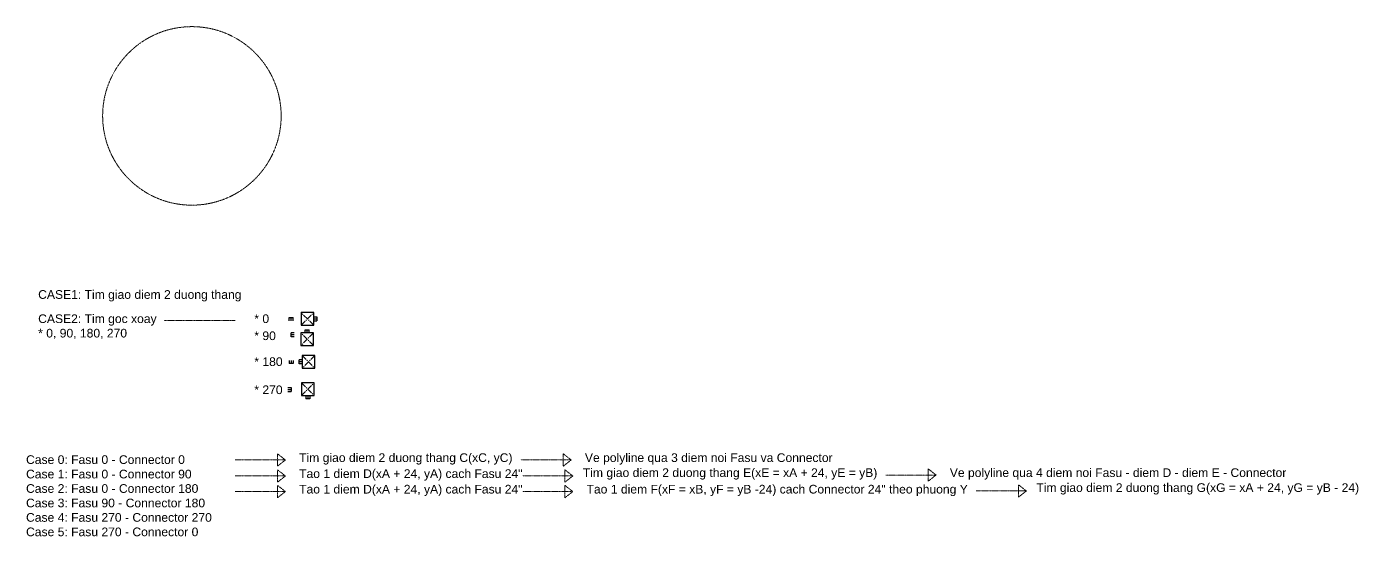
# Model space of a CAD drawing. Header units: inches. Extents: x -1897 to 3431, y -437 to 572.
# Drawn here: x 796 to 3431, y -437 to 572 of the extents above; entities that cross this region are included whole.
import ezdxf

# ---------------------------------------------------------------- set-up
doc = ezdxf.new("R2010")
doc.units = ezdxf.units.IN
doc.header["$MEASUREMENT"] = 0
doc.linetypes.add('CENTER2', pattern=[1.125, 0.75, -0.125, 0.125, -0.125])
doc.linetypes.add('HIDDEN', pattern=[0.375, 0.25, -0.125])
doc.layers.add('STN-ANCHOR', color=30, linetype='Continuous', lineweight=20)
doc.styles.get("Standard").update_dxf_attribs({"font": 'arial.ttf'})

# ---------------------------------------------------------------- blocks, each defined once
blk = doc.blocks.new('CONNECTOR')
for points in [[(-4, -6.25), (-4, 0)], [(-4, 0), (4, 0)], [(0, -6.25), (0, 0)], [(4, -6.25), (4, 0)]]:
    blk.add_lwpolyline(points)
blk = doc.blocks.new('FASU')
blk.add_lwpolyline([(-31.25, -12.5), (-6.25, -12.5), (-6.25, 12.5), (-31.25, 12.5)], close=True)
at = {"linetype": 'CENTER2', "ltscale": 15}
for points in [[(-31.25, -12.5), (-6.25, 12.5)], [(-6.25, -12.5), (-31.25, 12.5)]]:
    blk.add_lwpolyline(points, dxfattribs=at)
for points in [[(-6.25, 4), (0, 4)], [(-6.25, 0), (0, 0)], [(0, 4), (0, -4)], [(-6.25, -4), (0, -4)]]:
    blk.add_lwpolyline(points)

msp = doc.modelspace()

# ---------------------------------------------------------------- linework, layer by layer
at = {"layer": 'STN-ANCHOR', "linetype": 'HIDDEN'}
for points in [[(1068.1, -9.7), (1208.1, -9.7)], [(1208.1, -285.5), (1307.7, -285.5)], [(1773.6, -285.5), (1873.2, -285.5)], [(2495.7, -315.3), (2595.3, -315.3)], [(1208.1, -317.2), (1307.7, -317.2)], [(1776.9, -317.2), (1876.5, -317.2)], [(1208.1, -348), (1307.7, -348)], [(1776.9, -348), (1876.5, -348)], [(2674.4, -346.8), (2774, -346.8)]]:
    msp.add_lwpolyline(points, dxfattribs=at)
for points in [[(1292.2, -273.3), (1307.7, -285.5), (1292.2, -297.7)], [(1857.7, -273.3), (1873.2, -285.5), (1857.7, -297.7)], [(1292.2, -305), (1307.7, -317.2), (1292.2, -329.4)], [(1860.9, -305), (1876.5, -317.2), (1860.9, -329.4)], [(2579.8, -303.1), (2595.3, -315.3), (2579.8, -327.5)], [(1292.2, -335.8), (1307.7, -348), (1292.2, -360.2)], [(1860.9, -335.8), (1876.5, -348), (1860.9, -360.2)], [(2758.5, -334.6), (2774, -346.8), (2758.5, -359)]]:
    msp.add_lwpolyline(points, close=True, dxfattribs=at)
msp.add_circle((1122.7, 395.3), 176.6, dxfattribs=at)

# ---------------------------------------------------------------- block references
for name, p in [('FASU', (1370, -6.1)), ('CONNECTOR', (1319, -3.9))]:
    msp.add_blockref(name, p)
for name, p, rotation in [('CONNECTOR', (1319, -37.6), 90), ('FASU', (1351, -27.9), 90), ('FASU', (1334.7, -91.5), 180), ('CONNECTOR', (1319, -94.6), 180), ('CONNECTOR', (1319, -146.1), 270), ('FASU', (1352.1, -164.3), 270)]:
    msp.add_blockref(name, p, dxfattribs=dict(rotation=rotation))

# ---------------------------------------------------------------- texts
at = {"attachment_point": 1}
for s, width, insert, char_height in [('{\\C6;CASE1}: Tim giao diem 2 duong thang', 486.534, (818.5, 50.5), 17.156), ('{\\C6;CASE2}: Tim goc xoay\\P* 0, 90, 180, 270', 486.534, (818.5, 2.6), 17.156), ('* 0', 486.534, (1246.2, 2.6), 17.16), ('* 90', 486.534, (1246.2, -31.1), 17.16), ('* 180', 486.534, (1246.2, -82.4), 17.16), ('* 270', 486.534, (1246.2, -138), 17.16), ('{\\C6;Case 0: }Fasu 0 - Connector 0\\P{\\C6;Case 1}: Fasu 0 - Connector 90\\P{\\C6;Case 2}: Fasu 0 - Connector 180\\P{\\C6;Case 3}: Fasu 90 - Connector 180\\P{\\C6;Case 4}: Fasu 270 - Connector 270\\P{\\C6;Case 5}: Fasu 270 - Connector 0 ', 393.643, (794.5, -276.2), 17.156), ('Tim giao diem 2 duong thang C(xC, yC)', 515.059, (1334.9, -272.3), 17.156), ('Ve polyline qua 3 diem noi {\\C6;Fasu }va {\\C6;Connector} ', 489.531, (1900.4, -272.3), 17.156), ('Tao 1 diem D(xA + 24, yA) cach Fasu 24" ', 515.059, (1334.9, -303.9), 17.156), ('Tim giao diem 2 duong thang E(xE = xA + 24, yE = yB)', 760.562, (1896.3, -302), 17.156), ('Ve polyline qua 4 diem noi {\\C6;Fasu - diem D - diem E - Connector} ', 774.225, (2622.5, -302), 17.156), ('Tao 1 diem D(xA + 24, yA) cach Fasu 24" ', 515.059, (1334.9, -334.7), 17.156), ('Tao 1 diem F(xF = xB, yF = yB -24) cach {\\C6;Connector }24" theo phuong Y ', 756.376, (1903.7, -334.7), 17.156), ('Tim giao diem 2 duong thang G(xG = xA + 24, yG = yB - 24)', 760.562, (2793.8, -331.6), 17.156)]:
    msp.add_mtext_dynamic_manual_height_columns(s, width=width, gutter_width=85.8, heights=[0], dxfattribs=dict(at, insert=insert, char_height=char_height))

doc.saveas('drawing.dxf')
